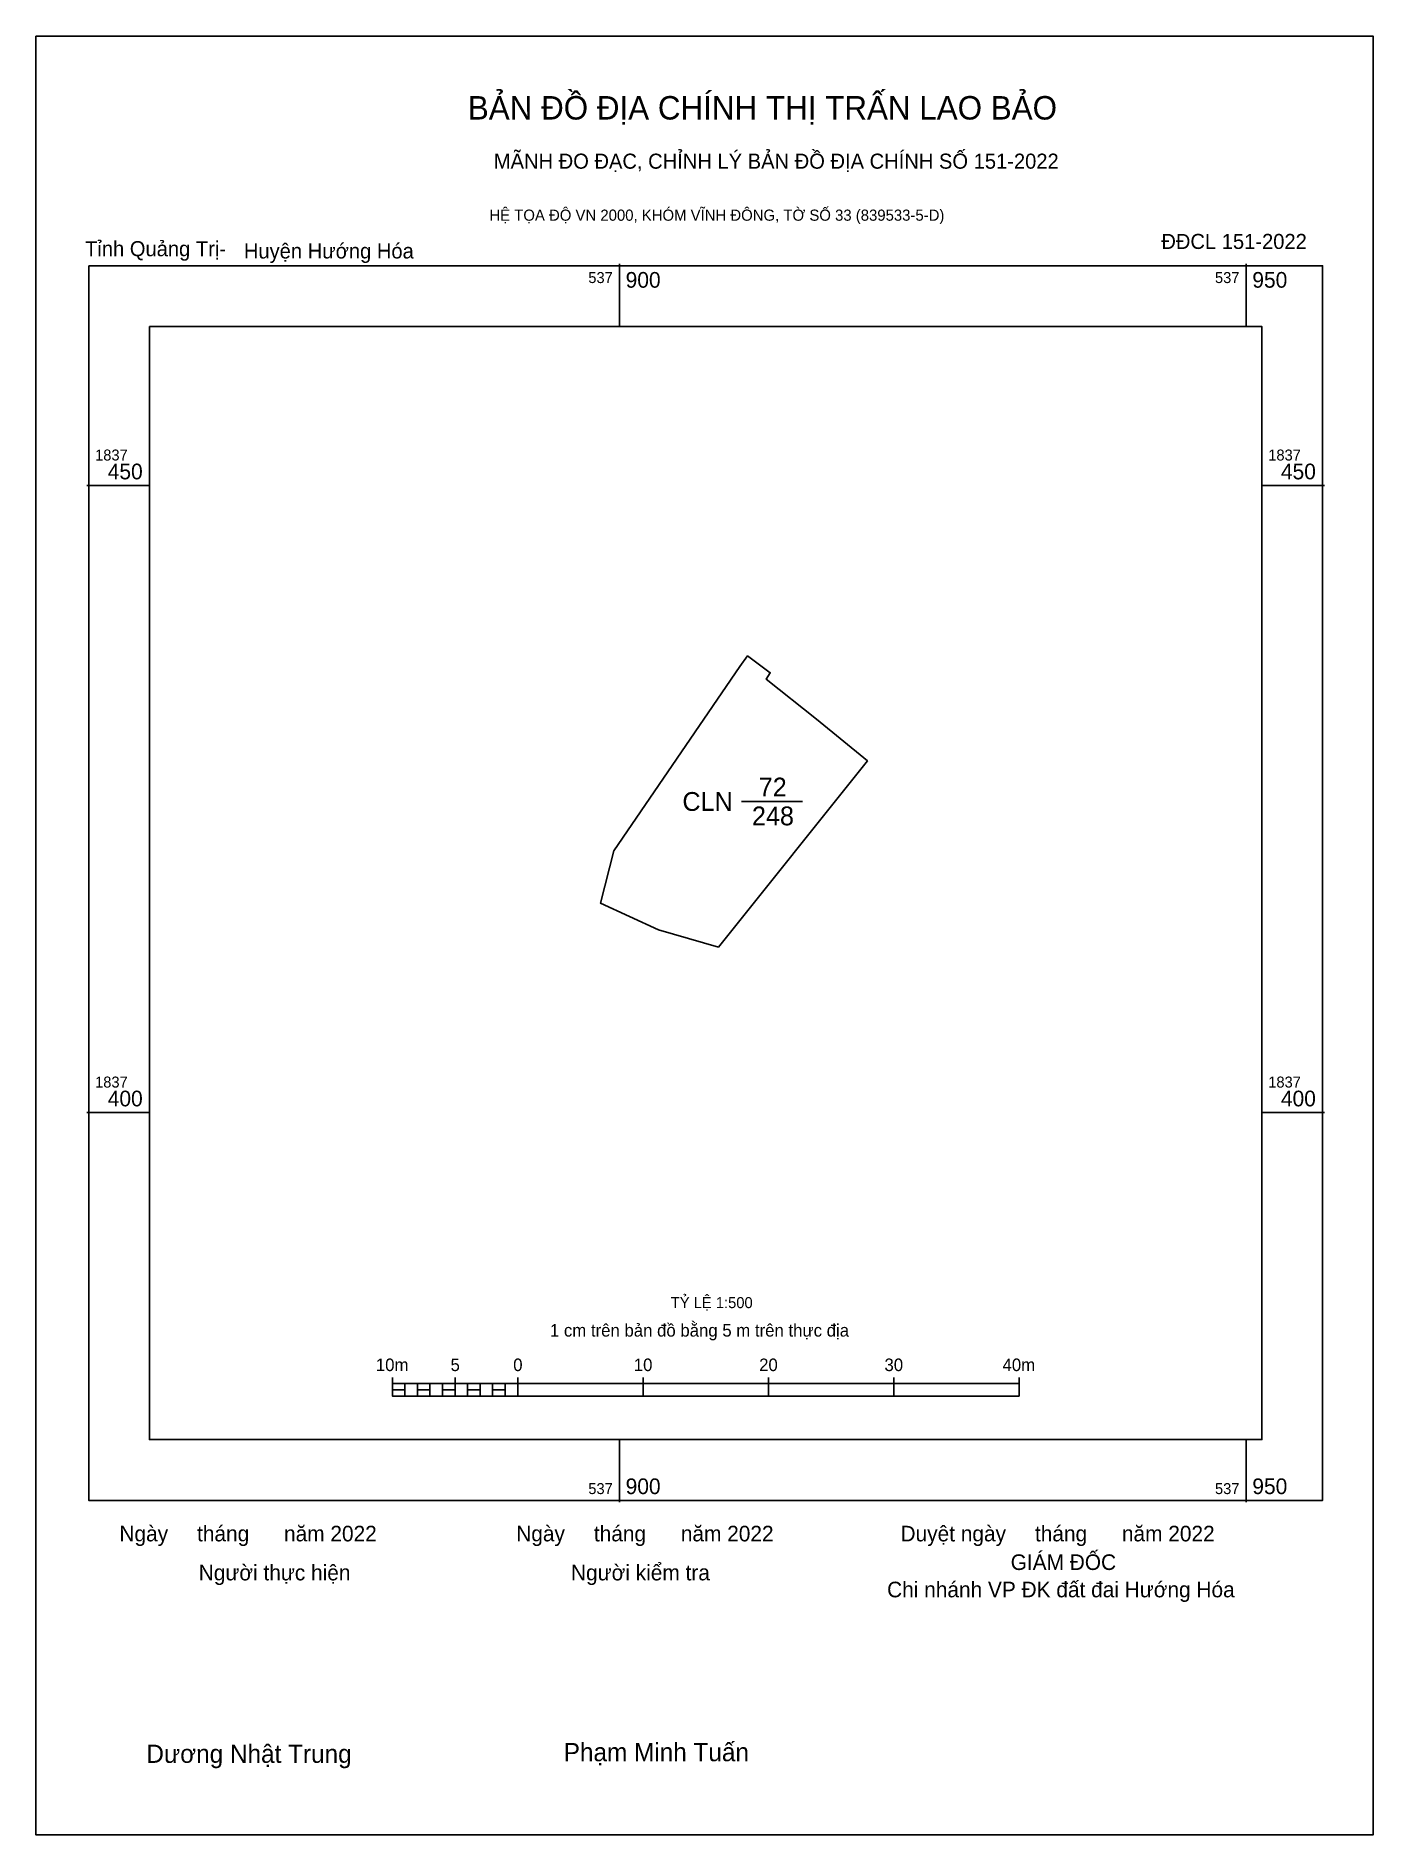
# Model space of a CAD drawing. Extents: x 537853 to 537960, y 1837342 to 1837486.
import ezdxf

# ---------------------------------------------------------------- set-up
doc = ezdxf.new("R2010")
doc.units = 0
for name, color, linetype in [('Level 10', 7, 'Continuous'), ('Level 13', 7, 'Continuous'), ('Level 15', 7, 'Continuous'), ('Level 27', 7, 'Continuous'), ('Level 6', 7, 'Continuous'), ('Level 62', 7, 'Continuous'), ('Level 63', 7, 'Continuous'), ('Level 9', 7, 'Continuous')]:
    doc.layers.add(name, color=color, linetype=linetype)

msp = doc.modelspace()

# ---------------------------------------------------------------- linework, layer by layer
at = {"layer": 'Level 10'}
msp.add_line((537909.73, 1837424.81), (537914.62, 1837424.81), dxfattribs=at)
msp.add_lwpolyline([(537899.57, 1837420.87), (537909.61, 1837435.57), (537910.23, 1837436.42), (537912.04, 1837435.08), (537911.7, 1837434.57), (537915.73, 1837431.37), (537919.79, 1837428.04), (537907.9, 1837413.2), (537903.13, 1837414.58), (537898.49, 1837416.71)], close=True, dxfattribs=at)
at = {"layer": 'Level 15'}
msp.add_lwpolyline([(537853.45, 1837485.85), (537960.13, 1837485.85), (537960.13, 1837342.4), (537853.45, 1837342.4)], close=True, dxfattribs=at)
at = {"layer": 'Level 27'}
for p, q in [((537910.23, 1837436.42), (537910.23, 1837436.42)), ((537910.23, 1837436.42), (537910.23, 1837436.42)), ((537912.04, 1837435.08), (537912.04, 1837435.08)), ((537919.79, 1837428.04), (537919.79, 1837428.04)), ((537899.57, 1837420.87), (537899.57, 1837420.87)), ((537903.13, 1837414.58), (537903.13, 1837414.57))]:
    msp.add_line(p, q, dxfattribs=at)
at = {"layer": 'Level 62'}
msp.add_lwpolyline([(537862.51, 1837462.68), (537951.27, 1837462.68), (537951.27, 1837373.93), (537862.51, 1837373.93)], close=True, dxfattribs=at)
at = {"layer": 'Level 63'}
for p, q in [((537900, 1837467.68), (537900, 1837462.68)), ((537950, 1837467.68), (537950, 1837462.68)), ((537857.51, 1837450), (537862.51, 1837450)), ((537951.27, 1837450), (537956.27, 1837450)), ((537857.51, 1837400), (537862.51, 1837400)), ((537951.27, 1837400), (537956.27, 1837400)), ((537881.89, 1837378.89), (537881.89, 1837377.39)), ((537881.89, 1837378.39), (537931.89, 1837378.39)), ((537882.89, 1837378.39), (537882.89, 1837377.39)), ((537883.89, 1837378.39), (537883.89, 1837377.39)), ((537884.89, 1837378.39), (537884.89, 1837377.39)), ((537885.89, 1837378.39), (537885.89, 1837377.39)), ((537886.89, 1837378.89), (537886.89, 1837377.39)), ((537886.89, 1837378.39), (537886.89, 1837377.39)), ((537887.89, 1837378.39), (537887.89, 1837377.39)), ((537888.89, 1837378.39), (537888.89, 1837377.39)), ((537889.89, 1837378.39), (537889.89, 1837377.39)), ((537890.89, 1837378.39), (537890.89, 1837377.39)), ((537891.89, 1837378.89), (537891.89, 1837377.39)), ((537891.89, 1837378.39), (537891.89, 1837377.39)), ((537901.89, 1837378.89), (537901.89, 1837377.39)), ((537911.89, 1837378.89), (537911.89, 1837377.39)), ((537921.89, 1837378.89), (537921.89, 1837377.39)), ((537931.89, 1837378.89), (537931.89, 1837377.39)), ((537881.89, 1837377.39), (537931.89, 1837377.39)), ((537900, 1837373.93), (537900, 1837368.93)), ((537950, 1837373.93), (537950, 1837368.93))]:
    msp.add_line(p, q, dxfattribs=at)
for points in [[(537857.67, 1837467.53), (537956.11, 1837467.53), (537956.11, 1837369.08), (537857.67, 1837369.08)], [(537881.89, 1837377.89), (537882.89, 1837377.89), (537882.89, 1837377.39), (537881.89, 1837377.39)], [(537881.89, 1837377.89), (537882.89, 1837377.89), (537882.89, 1837377.39), (537881.89, 1837377.39)], [(537883.89, 1837377.89), (537884.89, 1837377.89), (537884.89, 1837377.39), (537883.89, 1837377.39)], [(537885.89, 1837377.89), (537886.89, 1837377.89), (537886.89, 1837377.39), (537885.89, 1837377.39)], [(537887.89, 1837377.89), (537888.89, 1837377.89), (537888.89, 1837377.39), (537887.89, 1837377.39)], [(537889.89, 1837377.89), (537890.89, 1837377.89), (537890.89, 1837377.39), (537889.89, 1837377.39)]]:
    msp.add_lwpolyline(points, close=True, dxfattribs=at)

# ---------------------------------------------------------------- texts
at = {"layer": 'Level 13'}
for s, p in [('72', (537911.12, 1837425.21)), ('CLN', (537905.03, 1837424.06)), ('248', (537910.58, 1837422.91))]:
    msp.add_text(s, height=1.5, dxfattribs=at).set_placement(p)
at = {"layer": 'Level 6'}
msp.add_text('TỶ LỆ 1:500', height=0.879, dxfattribs=at).set_placement((537904.1, 1837384.41))
at = {"layer": 'Level 63'}
for s, height, p in [('BẢN ĐỒ ĐỊA CHÍNH THỊ TRẤN LAO BẢO', 1.8718, (537887.91, 1837479.19)), ('MÃNH ĐO ĐẠC, CHỈNH LÝ BẢN ĐỒ ĐỊA CHÍNH SỐ 151-2022', 1.2011, (537889.98, 1837475.27)), ('HỆ TỌA ĐỘ VN 2000, KHÓM VĨNH ĐÔNG, TỜ SỐ 33 (839533-5-D)', 0.8891, (537889.63, 1837471.12)), ('537', 0.875, (537897.52, 1837466.15)), ('900', 1.25, (537900.5, 1837465.78)), ('537', 0.875, (537947.52, 1837466.15)), ('950', 1.25, (537950.5, 1837465.78)), ('1837', 0.875, (537858.17, 1837452)), ('1837', 0.875, (537951.77, 1837452)), ('450', 1.25, (537859.18, 1837450.5)), ('450', 1.25, (537952.78, 1837450.5)), ('1837', 0.875, (537858.17, 1837402)), ('1837', 0.875, (537951.77, 1837402)), ('400', 1.25, (537859.18, 1837400.5)), ('400', 1.25, (537952.78, 1837400.5)), ('1 cm trên bản đồ bằng 5 m trên thực địa', 1, (537894.46, 1837382.14)), ('10m', 1, (537880.57, 1837379.39)), ('5', 1, (537886.53, 1837379.39)), ('0', 1, (537891.53, 1837379.39)), ('10', 1, (537901.15, 1837379.39)), ('20', 1, (537911.15, 1837379.39)), ('30', 1, (537921.15, 1837379.39)), ('40m', 1, (537930.57, 1837379.39)), ('537', 0.875, (537897.52, 1837369.58)), ('900', 1.25, (537900.5, 1837369.58)), ('537', 0.875, (537947.52, 1837369.58)), ('950', 1.25, (537950.5, 1837369.58)), ('Ngày     tháng      năm 2022', 1.2442, (537860.11, 1837365.81)), ('Ngày     tháng      năm 2022', 1.2442, (537891.77, 1837365.81)), ('Duyệt ngày     tháng      năm 2022', 1.2442, (537922.43, 1837365.81)), ('GIÁM ĐỐC', 1.244, (537931.22, 1837363.53)), ('Người thực hiện', 1.2442, (537866.44, 1837362.7)), ('Người kiểm tra', 1.2442, (537896.14, 1837362.7)), ('Chi nhánh VP ĐK đất đai Hướng Hóa', 1.2442, (537921.36, 1837361.35)), ('Dương Nhật Trung', 1.4512, (537862.26, 1837348.15)), ('Phạm Minh Tuấn', 1.4512, (537895.56, 1837348.28))]:
    msp.add_text(s, height=height, dxfattribs=at).set_placement(p)
at = {"layer": 'Level 9'}
for s, p in [('Tỉnh Quảng Trị-', (537857.37, 1837468.29)), ('Huyện Hướng Hóa', (537870.04, 1837468.11)), ('ĐĐCL 151-2022', (537943.24, 1837468.87))]:
    msp.add_text(s, height=1.2011, dxfattribs=at).set_placement(p)

doc.saveas('drawing.dxf')
